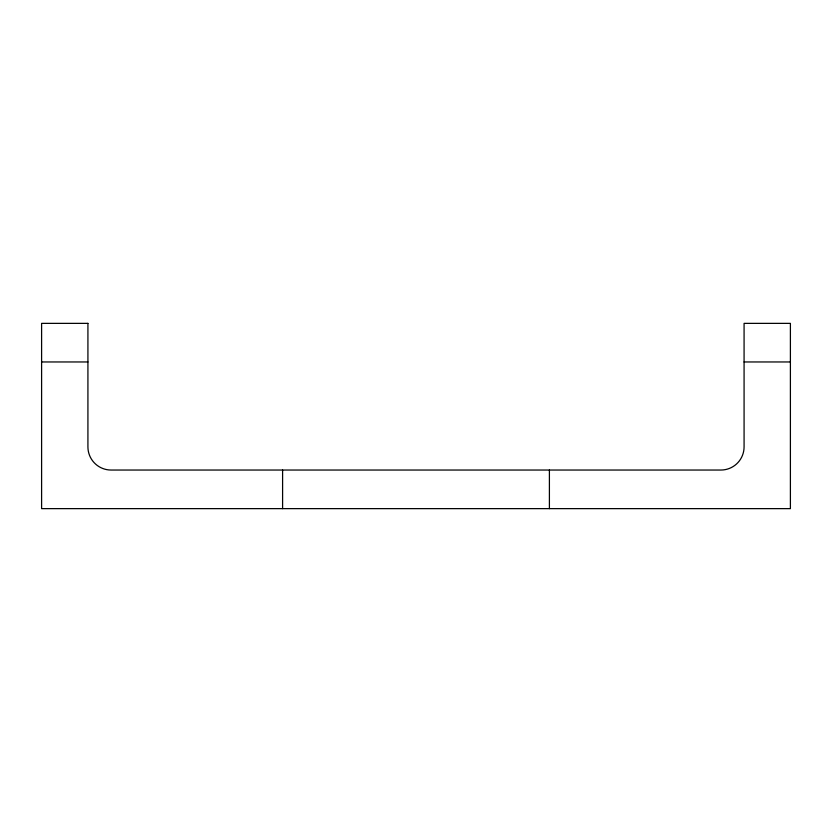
<?xml version="1.0" encoding="UTF-8"?>
<svg xmlns="http://www.w3.org/2000/svg" width="832" height="832" viewBox="0 0 832 832"><rect width="100%" height="100%" fill="white"/><g stroke="black" fill="none" stroke-linecap="round" stroke-linejoin="round"><path stroke-width="1.25" d="M41.6 361.962L87.922 361.962M744.078 361.962L790.4 361.962M549.401 470.038L549.401 508.633M282.599 470.038L282.599 508.633M87.922 323.367L41.6 323.367L41.6 508.633L790.4 508.633L790.4 323.367L744.078 323.367L744.078 446.878A23.161 23.161 0 0 1 720.928 470.038L111.072 470.038A23.161 23.161 0 0 1 87.922 446.878L87.922 323.367"/></g></svg>
